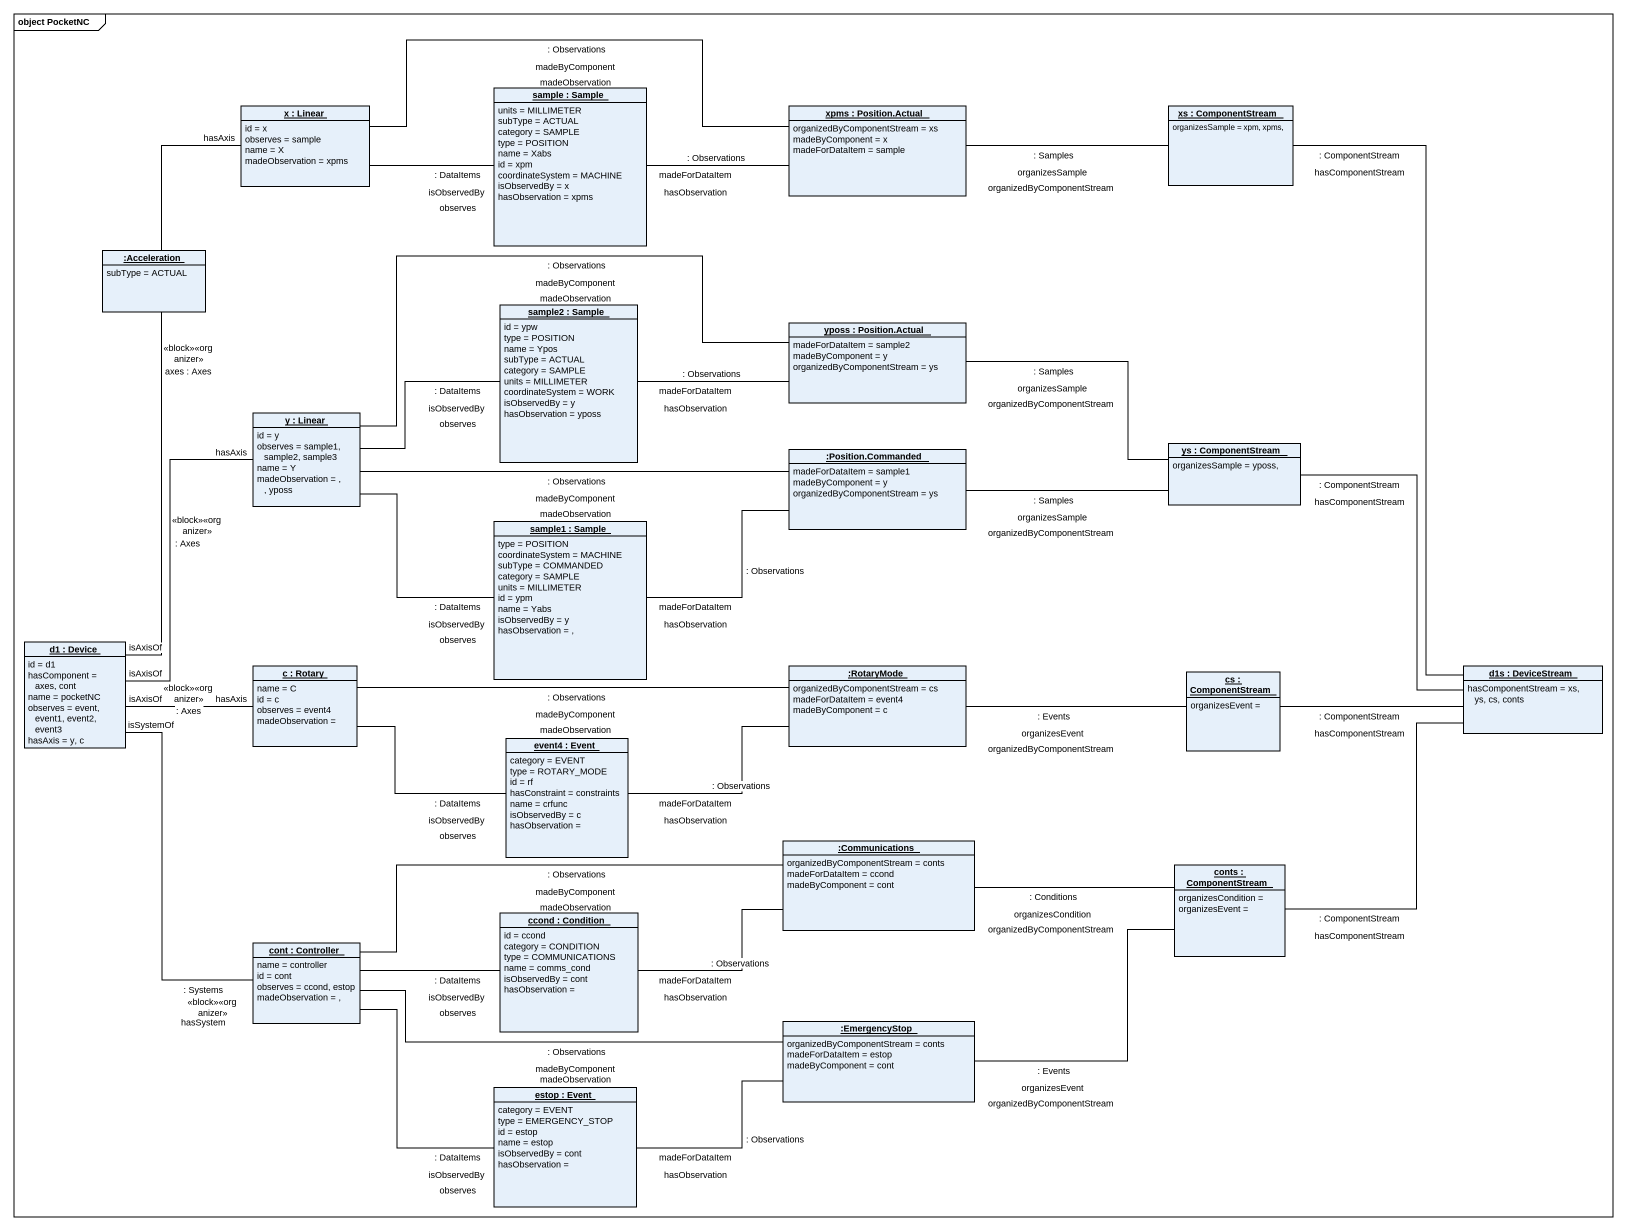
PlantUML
@startuml
mainframe object PocketNC
hide circle
hide empty members
object "sample : Sample" as sample {
  units = MILLIMETER
  subType = ACTUAL
  category = SAMPLE
  type = POSITION
  name = Xabs
  id = xpm
  coordinateSystem = MACHINE
  isObservedBy = x
  hasObservation = xpms
}
object "x : Linear" as x_ {
  id = x
  observes = sample
  name = X
  madeObservation = xpms
}
object "xpms : Position.Actual" as xpms {
  organizedByComponentStream = xs
  madeByComponent = x
  madeForDataItem = sample
}
object "xs : ComponentStream" as xs {
  organizesSample = xpm, xpms,
}
object ":Acceleration" as Acceleration {
  subType = ACTUAL
}
object "sample2 : Sample" as sample2 {
  id = ypw
  type = POSITION
  name = Ypos
  subType = ACTUAL
  category = SAMPLE
  units = MILLIMETER
  coordinateSystem = WORK
  isObservedBy = y
  hasObservation = yposs
}
object "yposs : Position.Actual" as yposs {
  madeForDataItem = sample2
  madeByComponent = y
  organizedByComponentStream = ys
}
object "y : Linear" as y {
  id = y
  observes = sample1, sample2, sample3
  name = Y
  madeObservation = , , yposs
}
object ":Position.Commanded" as Position_Commanded {
  madeForDataItem = sample1
  madeByComponent = y
  organizedByComponentStream = ys
}
object "ys : ComponentStream" as ys {
  organizesSample = yposs,
}
object "sample1 : Sample" as sample1 {
  type = POSITION
  coordinateSystem = MACHINE
  subType = COMMANDED
  category = SAMPLE
  units = MILLIMETER
  id = ypm
  name = Yabs
  isObservedBy = y
  hasObservation = ,
}
object "d1 : Device" as d1 {
  id = d1
  hasComponent = axes, cont
  name = pocketNC
  observes = event, event1, event2, event3
  hasAxis = y, c
}
object "c : Rotary" as c {
  name = C
  id = c
  observes = event4
  madeObservation =
}
object ":RotaryMode" as RotaryMode {
  organizedByComponentStream = cs
  madeForDataItem = event4
  madeByComponent = c
}
object "d1s : DeviceStream" as d1s {
  hasComponentStream = xs, ys, cs, conts
}
object "cs : ComponentStream" as cs {
  organizesEvent =
}
object "event4 : Event" as event4 {
  category = EVENT
  type = ROTARY_MODE
  id = rf
  hasConstraint = constraints
  name = crfunc
  isObservedBy = c
  hasObservation =
}
object ":Communications" as Communications {
  organizedByComponentStream = conts
  madeForDataItem = ccond
  madeByComponent = cont
}
object "conts : ComponentStream" as conts {
  organizesCondition =
  organizesEvent =
}
object "ccond : Condition" as ccond {
  id = ccond
  category = CONDITION
  type = COMMUNICATIONS
  name = comms_cond
  isObservedBy = cont
  hasObservation =
}
object "cont : Controller" as cont {
  name = controller
  id = cont
  observes = ccond, estop
  madeObservation = ,
}
object ":EmergencyStop" as EmergencyStop {
  organizedByComponentStream = conts
  madeForDataItem = estop
  madeByComponent = cont
}
object "estop : Event" as estop {
  category = EVENT
  type = EMERGENCY_STOP
  id = estop
  name = estop
  isObservedBy = cont
  hasObservation =
}
sample -right- xpms : : Observations\nmadeForDataItem\nhasObservation
x_ -right- sample : : DataItems\nisObservedBy\nobserves
x_ -right- xpms : : Observations\nmadeByComponent\nmadeObservation
xpms -right- xs : : Samples\norganizesSample\norganizedByComponentStream
xs -- d1s : : ComponentStream\nhasComponentStream
sample2 -right- yposs : : Observations\nmadeForDataItem\nhasObservation
yposs -right- ys : : Samples\norganizesSample\norganizedByComponentStream
y -right- sample2 : : DataItems\nisObservedBy\nobserves
y -right- yposs : : Observations\nmadeByComponent\nmadeObservation
y -right- Position_Commanded : : Observations\nmadeByComponent\nmadeObservation
y -right- sample1 : : DataItems\nisObservedBy\nobserves
Position_Commanded -right- ys : : Samples\norganizesSample\norganizedByComponentStream
ys -- d1s : : ComponentStream\nhasComponentStream
sample1 -right- Position_Commanded : : Observations\nmadeForDataItem\nhasObservation
d1 -up- x_ : hasAxis\n<<block>><<organizer>>\naxes : Axes\nisAxisOf
d1 -up- y : hasAxis\n<<block>><<organizer>>\n: Axes\nisAxisOf
d1 -right- c : <<block>><<organizer>>\n: Axes\nhasAxis\nisAxisOf
d1 -- cont : isSystemOf\n: Systems\n<<block>><<organizer>>\nhasSystem
c -right- RotaryMode : : Observations\nmadeByComponent\nmadeObservation
c -right- event4 : : DataItems\nisObservedBy\nobserves
RotaryMode -right- cs : : Events\norganizesEvent\norganizedByComponentStream
cs -right- d1s : : ComponentStream\nhasComponentStream
event4 -right- RotaryMode : : Observations\nmadeForDataItem\nhasObservation
Communications -right- conts : : Conditions\norganizesCondition\norganizedByComponentStream
conts -up- d1s : : ComponentStream\nhasComponentStream
ccond -right- Communications : : Observations\nmadeForDataItem\nhasObservation
cont -right- Communications : : Observations\nmadeByComponent\nmadeObservation
cont -right- ccond : : DataItems\nisObservedBy\nobserves
cont -right- EmergencyStop : : Observations\nmadeByComponent\nmadeObservation
cont -- estop : : DataItems\nisObservedBy\nobserves
EmergencyStop -right- conts : : Events\norganizesEvent\norganizedByComponentStream
estop -right- EmergencyStop : : Observations\nmadeForDataItem\nhasObservation
@enduml
